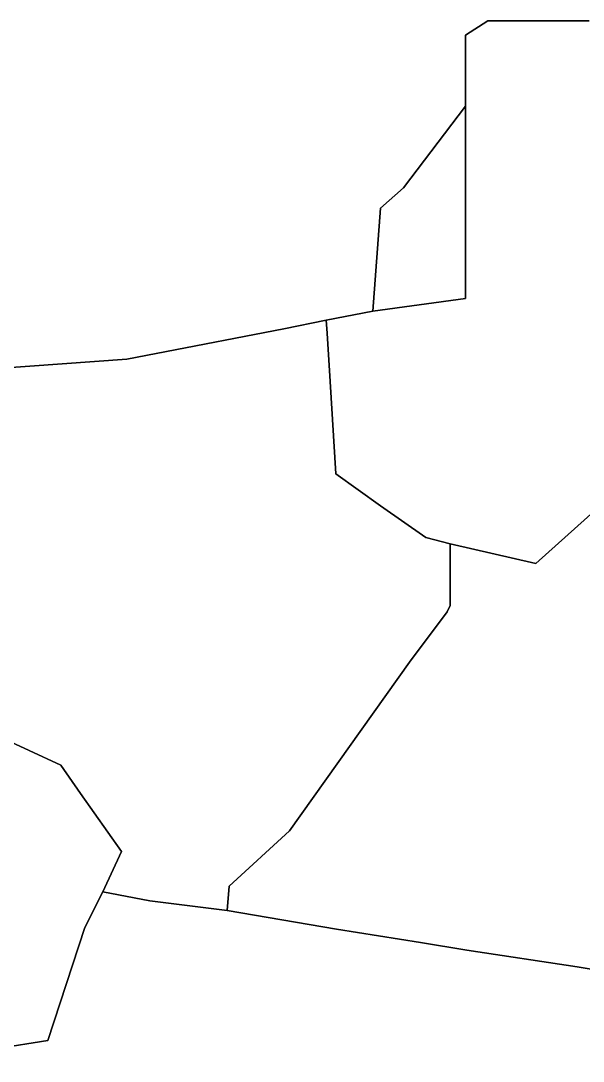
# Model space of a CAD drawing. Extents: x -85.11 to -76.23, y 42.63 to 48.9.
# Drawn here: x -80.188 to -78.369, y 45.226 to 48.589 of the extents above; entities that cross this region are included whole.
import ezdxf

# ---------------------------------------------------------------- set-up
doc = ezdxf.new("R2010")
doc.units = 0
doc.header["$MEASUREMENT"] = 0
doc.layers.add('GEO_', color=7, linetype='Continuous')

msp = doc.modelspace()

# ---------------------------------------------------------------- linework, layer by layer
at = {"layer": 'GEO_', "color": 7, "true_color": 0xffffff}
for p, q in [((-78.75, 48.5427), (-78.6778, 48.5887)), ((-78.75, 48.5427), (-78.6778, 48.5887)), ((-78.75, 48.5427), (-78.6778, 48.5887)), ((-78.6778, 48.5887), (-78.75, 48.5427)), ((-78.75, 48.5427), (-78.6778, 48.5887)), ((-78.75, 48.5427), (-78.6778, 48.5887)), ((-78.75, 48.5427), (-78.6778, 48.5887)), ((-78.6778, 48.5887), (-78.75, 48.5427)), ((-78.75, 48.5427), (-78.6778, 48.5887)), ((-78.75, 48.5427), (-78.6778, 48.5887)), ((-78.75, 48.5427), (-78.6778, 48.5887)), ((-78.6778, 48.5887), (-78.75, 48.5427)), ((-78.6778, 48.5887), (-78.35, 48.5887)), ((-78.6778, 48.5887), (-78.35, 48.5887)), ((-78.6778, 48.5887), (-78.6778, 48.5887)), ((-78.6778, 48.5887), (-78.35, 48.5887)), ((-78.35, 48.5887), (-78.6778, 48.5887)), ((-78.6778, 48.5887), (-78.35, 48.5887)), ((-78.6778, 48.5887), (-78.35, 48.5887)), ((-78.6778, 48.5887), (-78.6778, 48.5887)), ((-78.6778, 48.5887), (-78.35, 48.5887)), ((-78.35, 48.5887), (-78.6778, 48.5887)), ((-78.6778, 48.5887), (-78.35, 48.5887)), ((-78.6778, 48.5887), (-78.35, 48.5887)), ((-78.6778, 48.5887), (-78.6778, 48.5887)), ((-78.6778, 48.5887), (-78.35, 48.5887)), ((-78.35, 48.5887), (-78.6778, 48.5887)), ((-78.75, 48.3129), (-78.75, 48.5427)), ((-78.75, 48.3129), (-78.75, 48.5427)), ((-78.75, 48.3129), (-78.75, 48.5427)), ((-78.75, 48.5427), (-78.75, 48.5427)), ((-78.75, 48.5427), (-78.75, 48.3129)), ((-78.75, 48.3129), (-78.75, 48.5427)), ((-78.75, 48.3129), (-78.75, 48.5427)), ((-78.75, 48.3129), (-78.75, 48.5427)), ((-78.75, 48.5427), (-78.75, 48.5427)), ((-78.75, 48.5427), (-78.75, 48.3129)), ((-78.75, 48.3129), (-78.75, 48.5427)), ((-78.75, 48.3129), (-78.75, 48.5427)), ((-78.75, 48.3129), (-78.75, 48.5427)), ((-78.75, 48.5427), (-78.75, 48.5427)), ((-78.75, 48.5427), (-78.75, 48.3129)), ((-78.95, 48.0493), (-78.75, 48.3129)), ((-78.95, 48.0493), (-78.75, 48.3129)), ((-78.95, 48.0493), (-78.75, 48.3129)), ((-78.75, 48.3129), (-78.95, 48.0493)), ((-78.75, 47.6913), (-78.75, 48.3129)), ((-78.75, 47.6913), (-78.75, 48.3129)), ((-78.75, 47.6913), (-78.75, 48.3129)), ((-78.75, 48.3129), (-78.75, 48.3129)), ((-78.75, 48.3129), (-78.75, 47.6913)), ((-78.75, 47.6913), (-78.75, 48.3129)), ((-78.75, 47.6913), (-78.75, 48.3129)), ((-78.75, 47.6913), (-78.75, 48.3129)), ((-78.75, 48.3129), (-78.75, 48.3129)), ((-78.75, 48.3129), (-78.75, 47.6913)), ((-78.75, 48.3129), (-78.75, 48.3129)), ((-79.0244, 47.9826), (-78.95, 48.0493)), ((-79.0244, 47.9826), (-78.95, 48.0493)), ((-79.0244, 47.9826), (-78.95, 48.0493)), ((-78.95, 48.0493), (-79.0244, 47.9826)), ((-78.95, 48.0493), (-78.95, 48.0493)), ((-79.05, 47.6499), (-79.0244, 47.9826)), ((-79.05, 47.6499), (-79.0244, 47.9826)), ((-79.05, 47.6499), (-79.0244, 47.9826)), ((-79.0244, 47.9826), (-79.05, 47.6499)), ((-79.0244, 47.9826), (-79.0244, 47.9826)), ((-79.05, 47.6499), (-78.75, 47.6913)), ((-79.05, 47.6499), (-78.75, 47.6913)), ((-79.05, 47.6499), (-78.75, 47.6913)), ((-78.75, 47.6913), (-79.05, 47.6499)), ((-79.05, 47.6499), (-78.75, 47.6913)), ((-79.05, 47.6499), (-78.75, 47.6913)), ((-79.05, 47.6499), (-78.75, 47.6913)), ((-78.75, 47.6913), (-79.05, 47.6499)), ((-78.75, 47.6913), (-78.75, 47.6913)), ((-78.75, 47.6913), (-78.75, 47.6913)), ((-79.2, 47.6215), (-79.05, 47.6499)), ((-79.05, 47.6499), (-79.2, 47.6215)), ((-79.2, 47.6215), (-79.05, 47.6499)), ((-79.05, 47.6499), (-79.2, 47.6215)), ((-79.2, 47.6215), (-79.05, 47.6499)), ((-79.05, 47.6499), (-79.2, 47.6215)), ((-79.05, 47.6499), (-79.05, 47.6499)), ((-79.05, 47.6499), (-79.05, 47.6499)), ((-79.05, 47.6499), (-79.05, 47.6499)), ((-79.75, 47.5134), (-79.3375, 47.593)), ((-79.75, 47.5134), (-79.3375, 47.593)), ((-79.75, 47.5134), (-79.3375, 47.593)), ((-79.3375, 47.593), (-79.75, 47.5134)), ((-79.75, 47.5134), (-79.3375, 47.593)), ((-79.75, 47.5134), (-79.3375, 47.593)), ((-79.75, 47.5134), (-79.3375, 47.593)), ((-79.3375, 47.593), (-79.75, 47.5134)), ((-79.75, 47.5134), (-79.3375, 47.593)), ((-79.75, 47.5134), (-79.3375, 47.593)), ((-79.75, 47.5134), (-79.3375, 47.593)), ((-79.3375, 47.593), (-79.75, 47.5134)), ((-79.3375, 47.593), (-79.2, 47.6215)), ((-79.3375, 47.593), (-79.2, 47.6215)), ((-79.3375, 47.593), (-79.2, 47.6215)), ((-79.2, 47.6215), (-79.3375, 47.593)), ((-79.3375, 47.593), (-79.2, 47.6215)), ((-79.3375, 47.593), (-79.2, 47.6215)), ((-79.3375, 47.593), (-79.2, 47.6215)), ((-79.2, 47.6215), (-79.3375, 47.593)), ((-79.3375, 47.593), (-79.2, 47.6215)), ((-79.3375, 47.593), (-79.2, 47.6215)), ((-79.3375, 47.593), (-79.2, 47.6215)), ((-79.2, 47.6215), (-79.3375, 47.593)), ((-79.3375, 47.593), (-79.3375, 47.593)), ((-79.3375, 47.593), (-79.3375, 47.593)), ((-79.3375, 47.593), (-79.3375, 47.593)), ((-79.1975, 47.579), (-79.2, 47.6215)), ((-79.1975, 47.579), (-79.2, 47.6215)), ((-79.1975, 47.579), (-79.2, 47.6215)), ((-79.2, 47.6215), (-79.2, 47.6215)), ((-79.2, 47.6215), (-79.1975, 47.579)), ((-79.1975, 47.579), (-79.2, 47.6215)), ((-79.1975, 47.579), (-79.2, 47.6215)), ((-79.1975, 47.579), (-79.2, 47.6215)), ((-79.2, 47.6215), (-79.2, 47.6215)), ((-79.2, 47.6215), (-79.1975, 47.579)), ((-79.1975, 47.579), (-79.2, 47.6215)), ((-79.1975, 47.579), (-79.2, 47.6215)), ((-79.1975, 47.579), (-79.2, 47.6215)), ((-79.2, 47.6215), (-79.2, 47.6215)), ((-79.2, 47.6215), (-79.1975, 47.579)), ((-79.2, 47.6215), (-79.1975, 47.579)), ((-79.2, 47.6215), (-79.1975, 47.579)), ((-79.2, 47.6215), (-79.2, 47.6215)), ((-79.2, 47.6215), (-79.1975, 47.579)), ((-79.1975, 47.579), (-79.2, 47.6215)), ((-79.2, 47.6215), (-79.1975, 47.579)), ((-79.2, 47.6215), (-79.1975, 47.579)), ((-79.2, 47.6215), (-79.2, 47.6215)), ((-79.2, 47.6215), (-79.1975, 47.579)), ((-79.1975, 47.579), (-79.2, 47.6215)), ((-79.2, 47.6215), (-79.1975, 47.579)), ((-79.2, 47.6215), (-79.1975, 47.579)), ((-79.2, 47.6215), (-79.2, 47.6215)), ((-79.2, 47.6215), (-79.1975, 47.579)), ((-79.1975, 47.579), (-79.2, 47.6215)), ((-79.1875, 47.4225), (-79.1975, 47.579)), ((-79.1875, 47.4225), (-79.1975, 47.579)), ((-79.1875, 47.4225), (-79.1975, 47.579)), ((-79.1975, 47.579), (-79.1975, 47.579)), ((-79.1975, 47.579), (-79.1875, 47.4225)), ((-79.1875, 47.4225), (-79.1975, 47.579)), ((-79.1875, 47.4225), (-79.1975, 47.579)), ((-79.1875, 47.4225), (-79.1975, 47.579)), ((-79.1975, 47.579), (-79.1975, 47.579)), ((-79.1975, 47.579), (-79.1875, 47.4225)), ((-79.1875, 47.4225), (-79.1975, 47.579)), ((-79.1875, 47.4225), (-79.1975, 47.579)), ((-79.1875, 47.4225), (-79.1975, 47.579)), ((-79.1975, 47.579), (-79.1975, 47.579)), ((-79.1975, 47.579), (-79.1875, 47.4225)), ((-79.1975, 47.579), (-79.1875, 47.4225)), ((-79.1975, 47.579), (-79.1875, 47.4225)), ((-79.1975, 47.579), (-79.1975, 47.579)), ((-79.1975, 47.579), (-79.1875, 47.4225)), ((-79.1875, 47.4225), (-79.1975, 47.579)), ((-79.1975, 47.579), (-79.1875, 47.4225)), ((-79.1975, 47.579), (-79.1875, 47.4225)), ((-79.1975, 47.579), (-79.1975, 47.579)), ((-79.1975, 47.579), (-79.1875, 47.4225)), ((-79.1875, 47.4225), (-79.1975, 47.579)), ((-79.1975, 47.579), (-79.1875, 47.4225)), ((-79.1975, 47.579), (-79.1875, 47.4225)), ((-79.1975, 47.579), (-79.1975, 47.579)), ((-79.1975, 47.579), (-79.1875, 47.4225)), ((-79.1875, 47.4225), (-79.1975, 47.579)), ((-80.2667, 47.4642), (-79.8444, 47.4945)), ((-80.2667, 47.4642), (-79.8444, 47.4945)), ((-80.2667, 47.4642), (-79.8444, 47.4945)), ((-79.8444, 47.4945), (-80.2667, 47.4642)), ((-80.2667, 47.4642), (-79.8444, 47.4945)), ((-80.2667, 47.4642), (-79.8444, 47.4945)), ((-80.2667, 47.4642), (-79.8444, 47.4945)), ((-79.8444, 47.4945), (-80.2667, 47.4642)), ((-80.2667, 47.4642), (-79.8444, 47.4945)), ((-80.2667, 47.4642), (-79.8444, 47.4945)), ((-80.2667, 47.4642), (-79.8444, 47.4945)), ((-79.8444, 47.4945), (-80.2667, 47.4642)), ((-79.8444, 47.4945), (-79.75, 47.5134)), ((-79.8444, 47.4945), (-79.75, 47.5134)), ((-79.8444, 47.4945), (-79.75, 47.5134)), ((-79.75, 47.5134), (-79.8444, 47.4945)), ((-79.8444, 47.4945), (-79.75, 47.5134)), ((-79.8444, 47.4945), (-79.75, 47.5134)), ((-79.8444, 47.4945), (-79.75, 47.5134)), ((-79.75, 47.5134), (-79.8444, 47.4945)), ((-79.8444, 47.4945), (-79.75, 47.5134)), ((-79.8444, 47.4945), (-79.75, 47.5134)), ((-79.8444, 47.4945), (-79.75, 47.5134)), ((-79.75, 47.5134), (-79.8444, 47.4945)), ((-79.8444, 47.4945), (-79.8444, 47.4945)), ((-79.8444, 47.4945), (-79.8444, 47.4945)), ((-79.8444, 47.4945), (-79.8444, 47.4945)), ((-79.75, 47.5134), (-79.75, 47.5134)), ((-79.75, 47.5134), (-79.75, 47.5134)), ((-79.75, 47.5134), (-79.75, 47.5134)), ((-79.1875, 47.4225), (-79.1875, 47.4225)), ((-79.1694, 47.124), (-79.1875, 47.4225)), ((-79.1694, 47.124), (-79.1875, 47.4225)), ((-79.1694, 47.124), (-79.1875, 47.4225)), ((-79.1875, 47.4225), (-79.1875, 47.4225)), ((-79.1875, 47.4225), (-79.1694, 47.124)), ((-79.1694, 47.124), (-79.1875, 47.4225)), ((-79.1694, 47.124), (-79.1875, 47.4225)), ((-79.1694, 47.124), (-79.1875, 47.4225)), ((-79.1875, 47.4225), (-79.1875, 47.4225)), ((-79.1875, 47.4225), (-79.1694, 47.124)), ((-79.1875, 47.4225), (-79.1875, 47.4225)), ((-79.1875, 47.4225), (-79.1694, 47.124)), ((-79.1875, 47.4225), (-79.1694, 47.124)), ((-79.1875, 47.4225), (-79.1875, 47.4225)), ((-79.1875, 47.4225), (-79.1694, 47.124)), ((-79.1694, 47.124), (-79.1875, 47.4225)), ((-79.1875, 47.4225), (-79.1694, 47.124)), ((-79.1875, 47.4225), (-79.1694, 47.124)), ((-79.1875, 47.4225), (-79.1875, 47.4225)), ((-79.1875, 47.4225), (-79.1694, 47.124)), ((-79.1694, 47.124), (-79.1875, 47.4225)), ((-78.5222, 46.8341), (-78.1583, 47.1618)), ((-78.1583, 47.1618), (-78.5222, 46.8341)), ((-78.5222, 46.8341), (-78.1583, 47.1618)), ((-78.1583, 47.1618), (-78.5222, 46.8341)), ((-78.5222, 46.8341), (-78.1583, 47.1618)), ((-78.1583, 47.1618), (-78.5222, 46.8341)), ((-79.025, 47.0204), (-79.1694, 47.124)), ((-79.025, 47.0204), (-79.1694, 47.124)), ((-79.025, 47.0204), (-79.1694, 47.124)), ((-79.1694, 47.124), (-79.1694, 47.124)), ((-79.1694, 47.124), (-79.025, 47.0204)), ((-79.025, 47.0204), (-79.1694, 47.124)), ((-79.025, 47.0204), (-79.1694, 47.124)), ((-79.025, 47.0204), (-79.1694, 47.124)), ((-79.1694, 47.124), (-79.1694, 47.124)), ((-79.1694, 47.124), (-79.025, 47.0204)), ((-79.1694, 47.124), (-79.025, 47.0204)), ((-79.1694, 47.124), (-79.025, 47.0204)), ((-79.1694, 47.124), (-79.1694, 47.124)), ((-79.1694, 47.124), (-79.025, 47.0204)), ((-79.025, 47.0204), (-79.1694, 47.124)), ((-79.1694, 47.124), (-79.025, 47.0204)), ((-79.1694, 47.124), (-79.025, 47.0204)), ((-79.1694, 47.124), (-79.1694, 47.124)), ((-79.1694, 47.124), (-79.025, 47.0204)), ((-79.025, 47.0204), (-79.1694, 47.124)), ((-78.8778, 46.9188), (-79.025, 47.0204)), ((-78.8778, 46.9188), (-79.025, 47.0204)), ((-78.8778, 46.9188), (-79.025, 47.0204)), ((-79.025, 47.0204), (-79.025, 47.0204)), ((-79.025, 47.0204), (-78.8778, 46.9188)), ((-78.8778, 46.9188), (-79.025, 47.0204)), ((-78.8778, 46.9188), (-79.025, 47.0204)), ((-78.8778, 46.9188), (-79.025, 47.0204)), ((-79.025, 47.0204), (-79.025, 47.0204)), ((-79.025, 47.0204), (-78.8778, 46.9188)), ((-78.8778, 46.9188), (-79.025, 47.0204)), ((-78.8778, 46.9188), (-79.025, 47.0204)), ((-78.8778, 46.9188), (-79.025, 47.0204)), ((-79.025, 47.0204), (-79.025, 47.0204)), ((-79.025, 47.0204), (-78.8778, 46.9188)), ((-79.025, 47.0204), (-78.8778, 46.9188)), ((-79.025, 47.0204), (-78.8778, 46.9188)), ((-79.025, 47.0204), (-79.025, 47.0204)), ((-79.025, 47.0204), (-78.8778, 46.9188)), ((-78.8778, 46.9188), (-79.025, 47.0204)), ((-79.025, 47.0204), (-78.8778, 46.9188)), ((-79.025, 47.0204), (-78.8778, 46.9188)), ((-79.025, 47.0204), (-79.025, 47.0204)), ((-79.025, 47.0204), (-78.8778, 46.9188)), ((-78.8778, 46.9188), (-79.025, 47.0204)), ((-79.025, 47.0204), (-78.8778, 46.9188)), ((-79.025, 47.0204), (-78.8778, 46.9188)), ((-79.025, 47.0204), (-79.025, 47.0204)), ((-79.025, 47.0204), (-78.8778, 46.9188)), ((-78.8778, 46.9188), (-79.025, 47.0204)), ((-78.8, 46.8981), (-78.8778, 46.9188)), ((-78.8, 46.8981), (-78.8778, 46.9188)), ((-78.8, 46.8981), (-78.8778, 46.9188)), ((-78.8778, 46.9188), (-78.8778, 46.9188)), ((-78.8778, 46.9188), (-78.8, 46.8981)), ((-78.8, 46.8981), (-78.8778, 46.9188)), ((-78.8, 46.8981), (-78.8778, 46.9188)), ((-78.8, 46.8981), (-78.8778, 46.9188)), ((-78.8778, 46.9188), (-78.8778, 46.9188)), ((-78.8778, 46.9188), (-78.8, 46.8981)), ((-78.8, 46.8981), (-78.8778, 46.9188)), ((-78.8, 46.8981), (-78.8778, 46.9188)), ((-78.8, 46.8981), (-78.8778, 46.9188)), ((-78.8778, 46.9188), (-78.8778, 46.9188)), ((-78.8778, 46.9188), (-78.8, 46.8981)), ((-78.8778, 46.9188), (-78.8, 46.8981)), ((-78.8778, 46.9188), (-78.8, 46.8981)), ((-78.8778, 46.9188), (-78.8778, 46.9188)), ((-78.8778, 46.9188), (-78.8, 46.8981)), ((-78.8, 46.8981), (-78.8778, 46.9188)), ((-78.8778, 46.9188), (-78.8, 46.8981)), ((-78.8778, 46.9188), (-78.8, 46.8981)), ((-78.8778, 46.9188), (-78.8778, 46.9188)), ((-78.8778, 46.9188), (-78.8, 46.8981)), ((-78.8, 46.8981), (-78.8778, 46.9188)), ((-78.8778, 46.9188), (-78.8, 46.8981)), ((-78.8778, 46.9188), (-78.8, 46.8981)), ((-78.8778, 46.9188), (-78.8778, 46.9188)), ((-78.8778, 46.9188), (-78.8, 46.8981)), ((-78.8, 46.8981), (-78.8778, 46.9188)), ((-78.8, 46.6989), (-78.8, 46.8981)), ((-78.8, 46.8981), (-78.5222, 46.8341)), ((-78.8, 46.6989), (-78.8, 46.8981)), ((-78.8, 46.8981), (-78.5222, 46.8341)), ((-78.8, 46.6989), (-78.8, 46.8981)), ((-78.8, 46.8981), (-78.8, 46.8981)), ((-78.8, 46.8981), (-78.8, 46.6989)), ((-78.8, 46.8981), (-78.5222, 46.8341)), ((-78.5222, 46.8341), (-78.8, 46.8981)), ((-78.8, 46.6989), (-78.8, 46.8981)), ((-78.8, 46.8981), (-78.5222, 46.8341)), ((-78.8, 46.6989), (-78.8, 46.8981)), ((-78.8, 46.8981), (-78.5222, 46.8341)), ((-78.8, 46.6989), (-78.8, 46.8981)), ((-78.8, 46.8981), (-78.8, 46.8981)), ((-78.8, 46.8981), (-78.8, 46.6989)), ((-78.8, 46.8981), (-78.5222, 46.8341)), ((-78.5222, 46.8341), (-78.8, 46.8981)), ((-78.8, 46.6989), (-78.8, 46.8981)), ((-78.8, 46.8981), (-78.5222, 46.8341)), ((-78.8, 46.6989), (-78.8, 46.8981)), ((-78.8, 46.8981), (-78.5222, 46.8341)), ((-78.8, 46.6989), (-78.8, 46.8981)), ((-78.8, 46.8981), (-78.8, 46.8981)), ((-78.8, 46.8981), (-78.8, 46.6989)), ((-78.8, 46.8981), (-78.5222, 46.8341)), ((-78.5222, 46.8341), (-78.8, 46.8981)), ((-78.8, 46.6989), (-78.8, 46.8981)), ((-78.8, 46.6989), (-78.8, 46.8981)), ((-78.8, 46.6989), (-78.8, 46.8981)), ((-78.8, 46.8981), (-78.8, 46.8981)), ((-78.8, 46.8981), (-78.8, 46.6989)), ((-78.8, 46.6989), (-78.8, 46.8981)), ((-78.8, 46.6989), (-78.8, 46.8981)), ((-78.8, 46.6989), (-78.8, 46.8981)), ((-78.8, 46.8981), (-78.8, 46.8981)), ((-78.8, 46.8981), (-78.8, 46.6989)), ((-78.8, 46.6989), (-78.8, 46.8981)), ((-78.8, 46.6989), (-78.8, 46.8981)), ((-78.8, 46.6989), (-78.8, 46.8981)), ((-78.8, 46.8981), (-78.8, 46.8981)), ((-78.8, 46.8981), (-78.8, 46.6989)), ((-78.8, 46.8981), (-78.8, 46.8981)), ((-78.8, 46.8981), (-78.8, 46.8981)), ((-78.8, 46.8981), (-78.8, 46.8981)), ((-78.8, 46.8981), (-78.8, 46.6989)), ((-78.8, 46.8981), (-78.8, 46.6989)), ((-78.8, 46.8981), (-78.8, 46.8981)), ((-78.8, 46.8981), (-78.8, 46.6989)), ((-78.8, 46.6989), (-78.8, 46.8981)), ((-78.8, 46.8981), (-78.8, 46.6989)), ((-78.8, 46.8981), (-78.8, 46.6989)), ((-78.8, 46.8981), (-78.8, 46.8981)), ((-78.8, 46.8981), (-78.8, 46.6989)), ((-78.8, 46.6989), (-78.8, 46.8981)), ((-78.8, 46.8981), (-78.8, 46.6989)), ((-78.8, 46.8981), (-78.8, 46.6989)), ((-78.8, 46.8981), (-78.8, 46.8981)), ((-78.8, 46.8981), (-78.8, 46.6989)), ((-78.8, 46.6989), (-78.8, 46.8981)), ((-78.5222, 46.8341), (-78.5222, 46.8341)), ((-78.5222, 46.8341), (-78.5222, 46.8341)), ((-78.5222, 46.8341), (-78.5222, 46.8341)), ((-78.8094, 46.6779), (-78.8, 46.6989)), ((-78.8094, 46.6779), (-78.8, 46.6989)), ((-78.8094, 46.6779), (-78.8, 46.6989)), ((-78.8, 46.6989), (-78.8094, 46.6779)), ((-78.8094, 46.6779), (-78.8, 46.6989)), ((-78.8094, 46.6779), (-78.8, 46.6989)), ((-78.8094, 46.6779), (-78.8, 46.6989)), ((-78.8, 46.6989), (-78.8094, 46.6779)), ((-78.8094, 46.6779), (-78.8, 46.6989)), ((-78.8094, 46.6779), (-78.8, 46.6989)), ((-78.8094, 46.6779), (-78.8, 46.6989)), ((-78.8, 46.6989), (-78.8094, 46.6779)), ((-78.8094, 46.6779), (-78.8, 46.6989)), ((-78.8094, 46.6779), (-78.8, 46.6989)), ((-78.8094, 46.6779), (-78.8, 46.6989)), ((-78.8, 46.6989), (-78.8094, 46.6779)), ((-78.8094, 46.6779), (-78.8, 46.6989)), ((-78.8094, 46.6779), (-78.8, 46.6989)), ((-78.8094, 46.6779), (-78.8, 46.6989)), ((-78.8, 46.6989), (-78.8094, 46.6779)), ((-78.8094, 46.6779), (-78.8, 46.6989)), ((-78.8, 46.6989), (-78.8094, 46.6779)), ((-78.8, 46.6989), (-78.8094, 46.6779)), ((-78.8, 46.6989), (-78.8094, 46.6779)), ((-78.8, 46.6989), (-78.8094, 46.6779)), ((-78.8094, 46.6779), (-78.8, 46.6989)), ((-78.8, 46.6989), (-78.8094, 46.6779)), ((-78.8, 46.6989), (-78.8094, 46.6779)), ((-78.8, 46.6989), (-78.8094, 46.6779)), ((-78.8094, 46.6779), (-78.8, 46.6989)), ((-78.8, 46.6989), (-78.8094, 46.6779)), ((-78.8, 46.6989), (-78.8094, 46.6779)), ((-78.8, 46.6989), (-78.8094, 46.6779)), ((-78.8094, 46.6779), (-78.8, 46.6989)), ((-78.8, 46.6989), (-78.8, 46.6989)), ((-78.8, 46.6989), (-78.8, 46.6989)), ((-78.8, 46.6989), (-78.8, 46.6989)), ((-78.8, 46.6989), (-78.8, 46.6989)), ((-78.8, 46.6989), (-78.8, 46.6989)), ((-78.8, 46.6989), (-78.8, 46.6989)), ((-78.8, 46.6989), (-78.8, 46.6989)), ((-78.8, 46.6989), (-78.8, 46.6989)), ((-78.8, 46.6989), (-78.8, 46.6989)), ((-78.9306, 46.5153), (-78.8094, 46.6779)), ((-78.9306, 46.5153), (-78.8094, 46.6779)), ((-78.9306, 46.5153), (-78.8094, 46.6779)), ((-78.8094, 46.6779), (-78.9306, 46.5153)), ((-78.9306, 46.5153), (-78.8094, 46.6779)), ((-78.9306, 46.5153), (-78.8094, 46.6779)), ((-78.9306, 46.5153), (-78.8094, 46.6779)), ((-78.8094, 46.6779), (-78.9306, 46.5153)), ((-78.9306, 46.5153), (-78.8094, 46.6779)), ((-78.9306, 46.5153), (-78.8094, 46.6779)), ((-78.9306, 46.5153), (-78.8094, 46.6779)), ((-78.8094, 46.6779), (-78.9306, 46.5153)), ((-78.9306, 46.5153), (-78.8094, 46.6779)), ((-78.9306, 46.5153), (-78.8094, 46.6779)), ((-78.9306, 46.5153), (-78.8094, 46.6779)), ((-78.9306, 46.5153), (-78.8094, 46.6779)), ((-78.9306, 46.5153), (-78.8094, 46.6779)), ((-78.8094, 46.6779), (-78.9306, 46.5153)), ((-78.9306, 46.5153), (-78.8094, 46.6779)), ((-78.9306, 46.5153), (-78.8094, 46.6779)), ((-78.9306, 46.5153), (-78.8094, 46.6779)), ((-78.8094, 46.6779), (-78.9306, 46.5153)), ((-78.8094, 46.6779), (-78.9306, 46.5153)), ((-78.8094, 46.6779), (-78.9306, 46.5153)), ((-78.8094, 46.6779), (-78.9306, 46.5153)), ((-78.9306, 46.5153), (-78.8094, 46.6779)), ((-78.8094, 46.6779), (-78.9306, 46.5153)), ((-78.8094, 46.6779), (-78.9306, 46.5153)), ((-78.8094, 46.6779), (-78.9306, 46.5153)), ((-78.9306, 46.5153), (-78.8094, 46.6779)), ((-78.8094, 46.6779), (-78.9306, 46.5153)), ((-78.8094, 46.6779), (-78.9306, 46.5153)), ((-78.8094, 46.6779), (-78.9306, 46.5153)), ((-78.9306, 46.5153), (-78.8094, 46.6779)), ((-78.8094, 46.6779), (-78.8094, 46.6779)), ((-78.8094, 46.6779), (-78.8094, 46.6779)), ((-78.8094, 46.6779), (-78.8094, 46.6779)), ((-78.8094, 46.6779), (-78.8094, 46.6779)), ((-78.8094, 46.6779), (-78.8094, 46.6779)), ((-78.8094, 46.6779), (-78.8094, 46.6779)), ((-78.8094, 46.6779), (-78.8094, 46.6779)), ((-78.8094, 46.6779), (-78.8094, 46.6779)), ((-78.8094, 46.6779), (-78.8094, 46.6779)), ((-78.8094, 46.6779), (-78.8094, 46.6779)), ((-79.3194, 45.9703), (-78.9306, 46.5153)), ((-79.3194, 45.9703), (-78.9306, 46.5153)), ((-79.3194, 45.9703), (-78.9306, 46.5153)), ((-78.9306, 46.5153), (-79.3194, 45.9703)), ((-79.3194, 45.9703), (-78.9306, 46.5153)), ((-79.3194, 45.9703), (-78.9306, 46.5153)), ((-79.3194, 45.9703), (-78.9306, 46.5153)), ((-78.9306, 46.5153), (-79.3194, 45.9703)), ((-79.3194, 45.9703), (-78.9306, 46.5153)), ((-79.3194, 45.9703), (-78.9306, 46.5153)), ((-79.3194, 45.9703), (-78.9306, 46.5153)), ((-78.9306, 46.5153), (-79.3194, 45.9703)), ((-79.3194, 45.9703), (-78.9306, 46.5153)), ((-79.3194, 45.9703), (-78.9306, 46.5153)), ((-79.3194, 45.9703), (-78.9306, 46.5153)), ((-78.9306, 46.5153), (-79.3194, 45.9703)), ((-79.3194, 45.9703), (-78.9306, 46.5153)), ((-79.3194, 45.9703), (-78.9306, 46.5153)), ((-79.3194, 45.9703), (-78.9306, 46.5153)), ((-78.9306, 46.5153), (-79.3194, 45.9703)), ((-79.3194, 45.9703), (-78.9306, 46.5153)), ((-79.3194, 45.9703), (-78.9306, 46.5153)), ((-79.3194, 45.9703), (-78.9306, 46.5153)), ((-78.9306, 46.5153), (-79.3194, 45.9703)), ((-78.9306, 46.5153), (-79.3194, 45.9703)), ((-78.9306, 46.5153), (-79.3194, 45.9703)), ((-78.9306, 46.5153), (-79.3194, 45.9703)), ((-79.3194, 45.9703), (-78.9306, 46.5153)), ((-78.9306, 46.5153), (-79.3194, 45.9703)), ((-78.9306, 46.5153), (-79.3194, 45.9703)), ((-78.9306, 46.5153), (-79.3194, 45.9703)), ((-79.3194, 45.9703), (-78.9306, 46.5153)), ((-78.9306, 46.5153), (-79.3194, 45.9703)), ((-78.9306, 46.5153), (-79.3194, 45.9703)), ((-78.9306, 46.5153), (-79.3194, 45.9703)), ((-79.3194, 45.9703), (-78.9306, 46.5153)), ((-78.9306, 46.5153), (-78.9306, 46.5153)), ((-78.9306, 46.5153), (-78.9306, 46.5153)), ((-78.9306, 46.5153), (-78.9306, 46.5153)), ((-78.9306, 46.5153), (-78.9306, 46.5153)), ((-78.9306, 46.5153), (-78.9306, 46.5153)), ((-78.9306, 46.5153), (-78.9306, 46.5153)), ((-78.9306, 46.5153), (-78.9306, 46.5153)), ((-78.9306, 46.5153), (-78.9306, 46.5153)), ((-78.9306, 46.5153), (-78.9306, 46.5153)), ((-78.9306, 46.5153), (-78.9306, 46.5153)), ((-80.3, 46.2946), (-80.0583, 46.1826)), ((-80.3, 46.2946), (-80.0583, 46.1826)), ((-80.3, 46.2946), (-80.0583, 46.1826)), ((-80.0583, 46.1826), (-80.3, 46.2946)), ((-80.3, 46.2946), (-80.0583, 46.1826)), ((-80.3, 46.2946), (-80.0583, 46.1826)), ((-80.3, 46.2946), (-80.0583, 46.1826)), ((-80.0583, 46.1826), (-80.3, 46.2946)), ((-80.0583, 46.1826), (-80.3, 46.2946)), ((-80.0583, 46.1826), (-80.3, 46.2946)), ((-80.0583, 46.1826), (-80.3, 46.2946)), ((-80.3, 46.2946), (-80.0583, 46.1826)), ((-80.0583, 46.1826), (-80.3, 46.2946)), ((-80.0583, 46.1826), (-80.3, 46.2946)), ((-80.0583, 46.1826), (-80.3, 46.2946)), ((-80.3, 46.2946), (-80.0583, 46.1826)), ((-80.0583, 46.1826), (-79.9944, 46.0913)), ((-80.0583, 46.1826), (-79.9944, 46.0913)), ((-80.0583, 46.1826), (-80.0583, 46.1826)), ((-80.0583, 46.1826), (-79.9944, 46.0913)), ((-79.9944, 46.0913), (-80.0583, 46.1826)), ((-80.0583, 46.1826), (-79.9944, 46.0913)), ((-80.0583, 46.1826), (-79.9944, 46.0913)), ((-80.0583, 46.1826), (-80.0583, 46.1826)), ((-80.0583, 46.1826), (-79.9944, 46.0913)), ((-79.9944, 46.0913), (-80.0583, 46.1826)), ((-79.9944, 46.0913), (-80.0583, 46.1826)), ((-79.9944, 46.0913), (-80.0583, 46.1826)), ((-79.9944, 46.0913), (-80.0583, 46.1826)), ((-80.0583, 46.1826), (-80.0583, 46.1826)), ((-80.0583, 46.1826), (-79.9944, 46.0913)), ((-79.9944, 46.0913), (-80.0583, 46.1826)), ((-79.9944, 46.0913), (-80.0583, 46.1826)), ((-79.9944, 46.0913), (-80.0583, 46.1826)), ((-80.0583, 46.1826), (-80.0583, 46.1826)), ((-80.0583, 46.1826), (-79.9944, 46.0913)), ((-79.9944, 46.0913), (-79.8625, 45.9033)), ((-79.9944, 46.0913), (-79.8625, 45.9033)), ((-79.9944, 46.0913), (-79.9944, 46.0913)), ((-79.9944, 46.0913), (-79.8625, 45.9033)), ((-79.8625, 45.9033), (-79.9944, 46.0913)), ((-79.9944, 46.0913), (-79.8625, 45.9033)), ((-79.9944, 46.0913), (-79.8625, 45.9033)), ((-79.9944, 46.0913), (-79.9944, 46.0913)), ((-79.9944, 46.0913), (-79.8625, 45.9033)), ((-79.8625, 45.9033), (-79.9944, 46.0913)), ((-79.8625, 45.9033), (-79.9944, 46.0913)), ((-79.8625, 45.9033), (-79.9944, 46.0913)), ((-79.8625, 45.9033), (-79.9944, 46.0913)), ((-79.9944, 46.0913), (-79.9944, 46.0913)), ((-79.9944, 46.0913), (-79.8625, 45.9033)), ((-79.8625, 45.9033), (-79.9944, 46.0913)), ((-79.8625, 45.9033), (-79.9944, 46.0913)), ((-79.8625, 45.9033), (-79.9944, 46.0913)), ((-79.9944, 46.0913), (-79.9944, 46.0913)), ((-79.9944, 46.0913), (-79.8625, 45.9033)), ((-79.5139, 45.7919), (-79.3194, 45.9703)), ((-79.5139, 45.7919), (-79.3194, 45.9703)), ((-79.5139, 45.7919), (-79.3194, 45.9703)), ((-79.3194, 45.9703), (-79.5139, 45.7919)), ((-79.5139, 45.7919), (-79.3194, 45.9703)), ((-79.5139, 45.7919), (-79.3194, 45.9703)), ((-79.5139, 45.7919), (-79.3194, 45.9703)), ((-79.3194, 45.9703), (-79.5139, 45.7919)), ((-79.5139, 45.7919), (-79.3194, 45.9703)), ((-79.5139, 45.7919), (-79.3194, 45.9703)), ((-79.5139, 45.7919), (-79.3194, 45.9703)), ((-79.3194, 45.9703), (-79.5139, 45.7919)), ((-79.5139, 45.7919), (-79.3194, 45.9703)), ((-79.5139, 45.7919), (-79.3194, 45.9703)), ((-79.5139, 45.7919), (-79.3194, 45.9703)), ((-79.3194, 45.9703), (-79.5139, 45.7919)), ((-79.5139, 45.7919), (-79.3194, 45.9703)), ((-79.5139, 45.7919), (-79.3194, 45.9703)), ((-79.5139, 45.7919), (-79.3194, 45.9703)), ((-79.3194, 45.9703), (-79.5139, 45.7919)), ((-79.5139, 45.7919), (-79.3194, 45.9703)), ((-79.5139, 45.7919), (-79.3194, 45.9703)), ((-79.5139, 45.7919), (-79.3194, 45.9703)), ((-79.3194, 45.9703), (-79.5139, 45.7919)), ((-79.3194, 45.9703), (-79.5139, 45.7919)), ((-79.3194, 45.9703), (-79.5139, 45.7919)), ((-79.3194, 45.9703), (-79.5139, 45.7919)), ((-79.5139, 45.7919), (-79.3194, 45.9703)), ((-79.3194, 45.9703), (-79.5139, 45.7919)), ((-79.3194, 45.9703), (-79.5139, 45.7919)), ((-79.3194, 45.9703), (-79.5139, 45.7919)), ((-79.5139, 45.7919), (-79.3194, 45.9703)), ((-79.3194, 45.9703), (-79.5139, 45.7919)), ((-79.3194, 45.9703), (-79.5139, 45.7919)), ((-79.3194, 45.9703), (-79.5139, 45.7919)), ((-79.5139, 45.7919), (-79.3194, 45.9703)), ((-79.3194, 45.9703), (-79.3194, 45.9703)), ((-79.3194, 45.9703), (-79.3194, 45.9703)), ((-79.3194, 45.9703), (-79.3194, 45.9703)), ((-79.3194, 45.9703), (-79.3194, 45.9703)), ((-79.3194, 45.9703), (-79.3194, 45.9703)), ((-79.3194, 45.9703), (-79.3194, 45.9703)), ((-79.3194, 45.9703), (-79.3194, 45.9703)), ((-79.3194, 45.9703), (-79.3194, 45.9703)), ((-79.3194, 45.9703), (-79.3194, 45.9703)), ((-79.8625, 45.9033), (-79.9222, 45.7733)), ((-79.8625, 45.9033), (-79.9222, 45.7733)), ((-79.8625, 45.9033), (-79.9222, 45.7733)), ((-79.9222, 45.7733), (-79.8625, 45.9033)), ((-79.8625, 45.9033), (-79.9222, 45.7733)), ((-79.8625, 45.9033), (-79.9222, 45.7733)), ((-79.8625, 45.9033), (-79.9222, 45.7733)), ((-79.9222, 45.7733), (-79.8625, 45.9033)), ((-79.9222, 45.7733), (-79.8625, 45.9033)), ((-79.9222, 45.7733), (-79.8625, 45.9033)), ((-79.9222, 45.7733), (-79.8625, 45.9033)), ((-79.8625, 45.9033), (-79.9222, 45.7733)), ((-79.9222, 45.7733), (-79.8625, 45.9033)), ((-79.9222, 45.7733), (-79.8625, 45.9033)), ((-79.9222, 45.7733), (-79.8625, 45.9033)), ((-79.8625, 45.9033), (-79.9222, 45.7733)), ((-79.8625, 45.9033), (-79.8625, 45.9033)), ((-79.8625, 45.9033), (-79.8625, 45.9033)), ((-79.8625, 45.9033), (-79.8625, 45.9033)), ((-79.8625, 45.9033), (-79.8625, 45.9033)), ((-79.98, 45.6583), (-79.9222, 45.7733)), ((-79.98, 45.6583), (-79.9222, 45.7733)), ((-79.98, 45.6583), (-79.9222, 45.7733)), ((-79.9222, 45.7733), (-79.98, 45.6583)), ((-79.98, 45.6583), (-79.9222, 45.7733)), ((-79.98, 45.6583), (-79.9222, 45.7733)), ((-79.98, 45.6583), (-79.9222, 45.7733)), ((-79.9222, 45.7733), (-79.98, 45.6583)), ((-79.9222, 45.7733), (-79.98, 45.6583)), ((-79.9222, 45.7733), (-79.98, 45.6583)), ((-79.9222, 45.7733), (-79.98, 45.6583)), ((-79.98, 45.6583), (-79.9222, 45.7733)), ((-79.9222, 45.7733), (-79.98, 45.6583)), ((-79.9222, 45.7733), (-79.98, 45.6583)), ((-79.9222, 45.7733), (-79.98, 45.6583)), ((-79.98, 45.6583), (-79.9222, 45.7733)), ((-79.9222, 45.7733), (-79.7708, 45.7436)), ((-79.9222, 45.7733), (-79.7708, 45.7436)), ((-79.9222, 45.7733), (-79.9222, 45.7733)), ((-79.9222, 45.7733), (-79.7708, 45.7436)), ((-79.7708, 45.7436), (-79.9222, 45.7733)), ((-79.9222, 45.7733), (-79.7708, 45.7436)), ((-79.9222, 45.7733), (-79.7708, 45.7436)), ((-79.9222, 45.7733), (-79.9222, 45.7733)), ((-79.9222, 45.7733), (-79.7708, 45.7436)), ((-79.7708, 45.7436), (-79.9222, 45.7733)), ((-79.9222, 45.7733), (-79.9222, 45.7733)), ((-79.9222, 45.7733), (-79.9222, 45.7733)), ((-79.7708, 45.7436), (-79.9222, 45.7733)), ((-79.7708, 45.7436), (-79.9222, 45.7733)), ((-79.7708, 45.7436), (-79.9222, 45.7733)), ((-79.9222, 45.7733), (-79.9222, 45.7733)), ((-79.9222, 45.7733), (-79.7708, 45.7436)), ((-79.7708, 45.7436), (-79.9222, 45.7733)), ((-79.7708, 45.7436), (-79.9222, 45.7733)), ((-79.7708, 45.7436), (-79.9222, 45.7733)), ((-79.9222, 45.7733), (-79.9222, 45.7733)), ((-79.9222, 45.7733), (-79.7708, 45.7436)), ((-79.7708, 45.7436), (-79.9222, 45.7733)), ((-79.7708, 45.7436), (-79.9222, 45.7733)), ((-79.7708, 45.7436), (-79.9222, 45.7733)), ((-79.9222, 45.7733), (-79.9222, 45.7733)), ((-79.9222, 45.7733), (-79.7708, 45.7436)), ((-79.5203, 45.7128), (-79.5139, 45.7919)), ((-79.5203, 45.7128), (-79.5139, 45.7919)), ((-79.5203, 45.7128), (-79.5139, 45.7919)), ((-79.5139, 45.7919), (-79.5203, 45.7128)), ((-79.5203, 45.7128), (-79.5139, 45.7919)), ((-79.5203, 45.7128), (-79.5139, 45.7919)), ((-79.5203, 45.7128), (-79.5139, 45.7919)), ((-79.5139, 45.7919), (-79.5203, 45.7128)), ((-79.5203, 45.7128), (-79.5139, 45.7919)), ((-79.5203, 45.7128), (-79.5139, 45.7919)), ((-79.5203, 45.7128), (-79.5139, 45.7919)), ((-79.5139, 45.7919), (-79.5203, 45.7128)), ((-79.5203, 45.7128), (-79.5139, 45.7919)), ((-79.5203, 45.7128), (-79.5139, 45.7919)), ((-79.5203, 45.7128), (-79.5139, 45.7919)), ((-79.5139, 45.7919), (-79.5203, 45.7128)), ((-79.5203, 45.7128), (-79.5139, 45.7919)), ((-79.5203, 45.7128), (-79.5139, 45.7919)), ((-79.5203, 45.7128), (-79.5139, 45.7919)), ((-79.5139, 45.7919), (-79.5203, 45.7128)), ((-79.5203, 45.7128), (-79.5139, 45.7919)), ((-79.5203, 45.7128), (-79.5139, 45.7919)), ((-79.5203, 45.7128), (-79.5139, 45.7919)), ((-79.5139, 45.7919), (-79.5203, 45.7128)), ((-79.5139, 45.7919), (-79.5203, 45.7128)), ((-79.5139, 45.7919), (-79.5203, 45.7128)), ((-79.5139, 45.7919), (-79.5203, 45.7128)), ((-79.5203, 45.7128), (-79.5139, 45.7919)), ((-79.5139, 45.7919), (-79.5203, 45.7128)), ((-79.5139, 45.7919), (-79.5203, 45.7128)), ((-79.5139, 45.7919), (-79.5203, 45.7128)), ((-79.5203, 45.7128), (-79.5139, 45.7919)), ((-79.5139, 45.7919), (-79.5203, 45.7128)), ((-79.5139, 45.7919), (-79.5203, 45.7128)), ((-79.5139, 45.7919), (-79.5203, 45.7128)), ((-79.5203, 45.7128), (-79.5139, 45.7919)), ((-79.5139, 45.7919), (-79.5139, 45.7919)), ((-79.5139, 45.7919), (-79.5139, 45.7919)), ((-79.5139, 45.7919), (-79.5139, 45.7919)), ((-79.5139, 45.7919), (-79.5139, 45.7919)), ((-79.5139, 45.7919), (-79.5139, 45.7919)), ((-79.5139, 45.7919), (-79.5139, 45.7919)), ((-79.5139, 45.7919), (-79.5139, 45.7919)), ((-79.5139, 45.7919), (-79.5139, 45.7919)), ((-79.5139, 45.7919), (-79.5139, 45.7919)), ((-79.7708, 45.7436), (-79.5203, 45.7128)), ((-79.7708, 45.7436), (-79.5203, 45.7128)), ((-79.7708, 45.7436), (-79.7708, 45.7436)), ((-79.7708, 45.7436), (-79.5203, 45.7128)), ((-79.5203, 45.7128), (-79.7708, 45.7436)), ((-79.7708, 45.7436), (-79.5203, 45.7128)), ((-79.7708, 45.7436), (-79.5203, 45.7128)), ((-79.7708, 45.7436), (-79.7708, 45.7436)), ((-79.7708, 45.7436), (-79.5203, 45.7128)), ((-79.5203, 45.7128), (-79.7708, 45.7436)), ((-79.5203, 45.7128), (-79.7708, 45.7436)), ((-79.5203, 45.7128), (-79.7708, 45.7436)), ((-79.5203, 45.7128), (-79.7708, 45.7436)), ((-79.7708, 45.7436), (-79.7708, 45.7436)), ((-79.7708, 45.7436), (-79.5203, 45.7128)), ((-79.5203, 45.7128), (-79.7708, 45.7436)), ((-79.5203, 45.7128), (-79.7708, 45.7436)), ((-79.5203, 45.7128), (-79.7708, 45.7436)), ((-79.7708, 45.7436), (-79.7708, 45.7436)), ((-79.7708, 45.7436), (-79.5203, 45.7128)), ((-79.5203, 45.7128), (-79.7708, 45.7436)), ((-79.5203, 45.7128), (-79.7708, 45.7436)), ((-79.5203, 45.7128), (-79.7708, 45.7436)), ((-79.7708, 45.7436), (-79.7708, 45.7436)), ((-79.7708, 45.7436), (-79.5203, 45.7128)), ((-79.5203, 45.7128), (-79.1667, 45.6527)), ((-79.5203, 45.7128), (-79.1667, 45.6527)), ((-79.5203, 45.7128), (-79.5203, 45.7128)), ((-79.5203, 45.7128), (-79.1667, 45.6527)), ((-79.1667, 45.6527), (-79.5203, 45.7128)), ((-79.5203, 45.7128), (-79.1667, 45.6527)), ((-79.5203, 45.7128), (-79.1667, 45.6527)), ((-79.5203, 45.7128), (-79.5203, 45.7128)), ((-79.5203, 45.7128), (-79.1667, 45.6527)), ((-79.1667, 45.6527), (-79.5203, 45.7128)), ((-79.5203, 45.7128), (-79.1667, 45.6527)), ((-79.5203, 45.7128), (-79.1667, 45.6527)), ((-79.5203, 45.7128), (-79.5203, 45.7128)), ((-79.5203, 45.7128), (-79.1667, 45.6527)), ((-79.1667, 45.6527), (-79.5203, 45.7128)), ((-79.1667, 45.6527), (-79.5203, 45.7128)), ((-79.1667, 45.6527), (-79.5203, 45.7128)), ((-79.1667, 45.6527), (-79.5203, 45.7128)), ((-79.5203, 45.7128), (-79.5203, 45.7128)), ((-79.5203, 45.7128), (-79.1667, 45.6527)), ((-79.1667, 45.6527), (-79.5203, 45.7128)), ((-79.1667, 45.6527), (-79.5203, 45.7128)), ((-79.1667, 45.6527), (-79.5203, 45.7128)), ((-79.5203, 45.7128), (-79.5203, 45.7128)), ((-79.5203, 45.7128), (-79.1667, 45.6527)), ((-79.1667, 45.6527), (-79.5203, 45.7128)), ((-79.1667, 45.6527), (-79.5203, 45.7128)), ((-79.1667, 45.6527), (-79.5203, 45.7128)), ((-79.5203, 45.7128), (-79.5203, 45.7128)), ((-79.5203, 45.7128), (-79.1667, 45.6527)), ((-79.1667, 45.6527), (-79.5203, 45.7128)), ((-79.1667, 45.6527), (-79.5203, 45.7128)), ((-79.1667, 45.6527), (-79.5203, 45.7128)), ((-79.5203, 45.7128), (-79.5203, 45.7128)), ((-79.5203, 45.7128), (-79.1667, 45.6527)), ((-79.1667, 45.6527), (-79.5203, 45.7128)), ((-79.1667, 45.6527), (-79.5203, 45.7128)), ((-79.1667, 45.6527), (-79.5203, 45.7128)), ((-79.5203, 45.7128), (-79.5203, 45.7128)), ((-79.5203, 45.7128), (-79.1667, 45.6527)), ((-79.1667, 45.6527), (-79.5203, 45.7128)), ((-79.1667, 45.6527), (-79.5203, 45.7128)), ((-79.1667, 45.6527), (-79.5203, 45.7128)), ((-79.5203, 45.7128), (-79.5203, 45.7128)), ((-79.5203, 45.7128), (-79.1667, 45.6527)), ((-79.5203, 45.7128), (-79.5203, 45.7128)), ((-79.5203, 45.7128), (-79.5203, 45.7128)), ((-79.5203, 45.7128), (-79.5203, 45.7128)), ((-80.1, 45.292), (-79.98, 45.6583)), ((-79.98, 45.6583), (-80.1, 45.292)), ((-80.1, 45.292), (-79.98, 45.6583)), ((-80.1, 45.292), (-79.98, 45.6583)), ((-80.1, 45.292), (-79.98, 45.6583)), ((-79.98, 45.6583), (-80.1, 45.292)), ((-79.98, 45.6583), (-80.1, 45.292)), ((-79.98, 45.6583), (-80.1, 45.292)), ((-79.98, 45.6583), (-80.1, 45.292)), ((-80.1, 45.292), (-79.98, 45.6583)), ((-79.98, 45.6583), (-80.1, 45.292)), ((-79.98, 45.6583), (-80.1, 45.292)), ((-79.98, 45.6583), (-80.1, 45.292)), ((-80.1, 45.292), (-79.98, 45.6583)), ((-79.98, 45.6583), (-79.98, 45.6583)), ((-79.98, 45.6583), (-79.98, 45.6583)), ((-79.98, 45.6583), (-79.98, 45.6583)), ((-79.98, 45.6583), (-79.98, 45.6583)), ((-79.1667, 45.6527), (-78.8956, 45.6097)), ((-79.1667, 45.6527), (-78.8956, 45.6097)), ((-79.1667, 45.6527), (-79.1667, 45.6527)), ((-79.1667, 45.6527), (-78.8956, 45.6097)), ((-78.8956, 45.6097), (-79.1667, 45.6527)), ((-79.1667, 45.6527), (-78.8956, 45.6097)), ((-79.1667, 45.6527), (-78.8956, 45.6097)), ((-79.1667, 45.6527), (-79.1667, 45.6527)), ((-79.1667, 45.6527), (-78.8956, 45.6097)), ((-78.8956, 45.6097), (-79.1667, 45.6527)), ((-79.1667, 45.6527), (-78.8956, 45.6097)), ((-79.1667, 45.6527), (-78.8956, 45.6097)), ((-79.1667, 45.6527), (-79.1667, 45.6527)), ((-79.1667, 45.6527), (-78.8956, 45.6097)), ((-78.8956, 45.6097), (-79.1667, 45.6527)), ((-78.8956, 45.6097), (-79.1667, 45.6527)), ((-78.8956, 45.6097), (-79.1667, 45.6527)), ((-78.8956, 45.6097), (-79.1667, 45.6527)), ((-79.1667, 45.6527), (-79.1667, 45.6527)), ((-79.1667, 45.6527), (-78.8956, 45.6097)), ((-78.8956, 45.6097), (-79.1667, 45.6527)), ((-78.8956, 45.6097), (-79.1667, 45.6527)), ((-78.8956, 45.6097), (-79.1667, 45.6527)), ((-79.1667, 45.6527), (-79.1667, 45.6527)), ((-79.1667, 45.6527), (-78.8956, 45.6097)), ((-78.8956, 45.6097), (-79.1667, 45.6527)), ((-78.8956, 45.6097), (-79.1667, 45.6527)), ((-78.8956, 45.6097), (-79.1667, 45.6527)), ((-79.1667, 45.6527), (-79.1667, 45.6527)), ((-79.1667, 45.6527), (-78.8956, 45.6097)), ((-78.8956, 45.6097), (-79.1667, 45.6527)), ((-78.8956, 45.6097), (-79.1667, 45.6527)), ((-78.8956, 45.6097), (-79.1667, 45.6527)), ((-79.1667, 45.6527), (-79.1667, 45.6527)), ((-79.1667, 45.6527), (-78.8956, 45.6097)), ((-78.8956, 45.6097), (-79.1667, 45.6527)), ((-78.8956, 45.6097), (-79.1667, 45.6527)), ((-78.8956, 45.6097), (-79.1667, 45.6527)), ((-79.1667, 45.6527), (-79.1667, 45.6527)), ((-79.1667, 45.6527), (-78.8956, 45.6097)), ((-78.8956, 45.6097), (-79.1667, 45.6527)), ((-78.8956, 45.6097), (-79.1667, 45.6527)), ((-78.8956, 45.6097), (-79.1667, 45.6527)), ((-79.1667, 45.6527), (-79.1667, 45.6527)), ((-79.1667, 45.6527), (-78.8956, 45.6097)), ((-78.8956, 45.6097), (-78.7458, 45.5842)), ((-78.8956, 45.6097), (-78.7458, 45.5842)), ((-78.8956, 45.6097), (-78.8956, 45.6097)), ((-78.8956, 45.6097), (-78.7458, 45.5842)), ((-78.7458, 45.5842), (-78.8956, 45.6097)), ((-78.8956, 45.6097), (-78.7458, 45.5842)), ((-78.8956, 45.6097), (-78.7458, 45.5842)), ((-78.8956, 45.6097), (-78.8956, 45.6097)), ((-78.8956, 45.6097), (-78.7458, 45.5842)), ((-78.7458, 45.5842), (-78.8956, 45.6097)), ((-78.8956, 45.6097), (-78.7458, 45.5842)), ((-78.8956, 45.6097), (-78.7458, 45.5842)), ((-78.8956, 45.6097), (-78.8956, 45.6097)), ((-78.8956, 45.6097), (-78.7458, 45.5842)), ((-78.7458, 45.5842), (-78.8956, 45.6097)), ((-78.7458, 45.5842), (-78.8956, 45.6097)), ((-78.7458, 45.5842), (-78.8956, 45.6097)), ((-78.7458, 45.5842), (-78.8956, 45.6097)), ((-78.8956, 45.6097), (-78.8956, 45.6097)), ((-78.8956, 45.6097), (-78.7458, 45.5842)), ((-78.7458, 45.5842), (-78.8956, 45.6097)), ((-78.7458, 45.5842), (-78.8956, 45.6097)), ((-78.7458, 45.5842), (-78.8956, 45.6097)), ((-78.8956, 45.6097), (-78.8956, 45.6097)), ((-78.8956, 45.6097), (-78.7458, 45.5842)), ((-78.7458, 45.5842), (-78.8956, 45.6097)), ((-78.7458, 45.5842), (-78.8956, 45.6097)), ((-78.7458, 45.5842), (-78.8956, 45.6097)), ((-78.8956, 45.6097), (-78.8956, 45.6097)), ((-78.8956, 45.6097), (-78.7458, 45.5842)), ((-78.7458, 45.5842), (-78.8956, 45.6097)), ((-78.7458, 45.5842), (-78.8956, 45.6097)), ((-78.7458, 45.5842), (-78.8956, 45.6097)), ((-78.8956, 45.6097), (-78.8956, 45.6097)), ((-78.8956, 45.6097), (-78.7458, 45.5842)), ((-78.7458, 45.5842), (-78.8956, 45.6097)), ((-78.7458, 45.5842), (-78.8956, 45.6097)), ((-78.7458, 45.5842), (-78.8956, 45.6097)), ((-78.8956, 45.6097), (-78.8956, 45.6097)), ((-78.8956, 45.6097), (-78.7458, 45.5842)), ((-78.7458, 45.5842), (-78.8956, 45.6097)), ((-78.7458, 45.5842), (-78.8956, 45.6097)), ((-78.7458, 45.5842), (-78.8956, 45.6097)), ((-78.8956, 45.6097), (-78.8956, 45.6097)), ((-78.8956, 45.6097), (-78.7458, 45.5842)), ((-78.7458, 45.5842), (-78.7458, 45.5842)), ((-78.7458, 45.5842), (-78.3889, 45.5305)), ((-78.7458, 45.5842), (-78.3889, 45.5305)), ((-78.7458, 45.5842), (-78.7458, 45.5842)), ((-78.7458, 45.5842), (-78.3889, 45.5305)), ((-78.3889, 45.5305), (-78.7458, 45.5842)), ((-78.7458, 45.5842), (-78.3889, 45.5305)), ((-78.7458, 45.5842), (-78.3889, 45.5305)), ((-78.7458, 45.5842), (-78.7458, 45.5842)), ((-78.7458, 45.5842), (-78.3889, 45.5305)), ((-78.3889, 45.5305), (-78.7458, 45.5842)), ((-78.7458, 45.5842), (-78.7458, 45.5842)), ((-78.7458, 45.5842), (-78.7458, 45.5842)), ((-78.7458, 45.5842), (-78.7458, 45.5842)), ((-78.3889, 45.5305), (-78.7458, 45.5842)), ((-78.3889, 45.5305), (-78.7458, 45.5842)), ((-78.3889, 45.5305), (-78.7458, 45.5842)), ((-78.7458, 45.5842), (-78.7458, 45.5842)), ((-78.7458, 45.5842), (-78.3889, 45.5305)), ((-78.3889, 45.5305), (-78.7458, 45.5842)), ((-78.3889, 45.5305), (-78.7458, 45.5842)), ((-78.3889, 45.5305), (-78.7458, 45.5842)), ((-78.7458, 45.5842), (-78.7458, 45.5842)), ((-78.7458, 45.5842), (-78.3889, 45.5305)), ((-78.3889, 45.5305), (-78.7458, 45.5842)), ((-78.3889, 45.5305), (-78.7458, 45.5842)), ((-78.3889, 45.5305), (-78.7458, 45.5842)), ((-78.7458, 45.5842), (-78.7458, 45.5842)), ((-78.7458, 45.5842), (-78.3889, 45.5305)), ((-78.3889, 45.5305), (-77.8083, 45.4361)), ((-78.3889, 45.5305), (-77.8083, 45.4361)), ((-78.3889, 45.5305), (-78.3889, 45.5305)), ((-78.3889, 45.5305), (-77.8083, 45.4361)), ((-77.8083, 45.4361), (-78.3889, 45.5305)), ((-78.3889, 45.5305), (-77.8083, 45.4361)), ((-78.3889, 45.5305), (-77.8083, 45.4361)), ((-78.3889, 45.5305), (-78.3889, 45.5305)), ((-78.3889, 45.5305), (-77.8083, 45.4361)), ((-77.8083, 45.4361), (-78.3889, 45.5305)), ((-77.8083, 45.4361), (-78.3889, 45.5305)), ((-77.8083, 45.4361), (-78.3889, 45.5305)), ((-77.8083, 45.4361), (-78.3889, 45.5305)), ((-78.3889, 45.5305), (-78.3889, 45.5305)), ((-78.3889, 45.5305), (-77.8083, 45.4361)), ((-77.8083, 45.4361), (-78.3889, 45.5305)), ((-77.8083, 45.4361), (-78.3889, 45.5305)), ((-77.8083, 45.4361), (-78.3889, 45.5305)), ((-78.3889, 45.5305), (-78.3889, 45.5305)), ((-78.3889, 45.5305), (-77.8083, 45.4361)), ((-77.8083, 45.4361), (-78.3889, 45.5305)), ((-77.8083, 45.4361), (-78.3889, 45.5305)), ((-77.8083, 45.4361), (-78.3889, 45.5305)), ((-78.3889, 45.5305), (-78.3889, 45.5305)), ((-78.3889, 45.5305), (-77.8083, 45.4361)), ((-80.5333, 45.2256), (-80.1, 45.292)), ((-80.5333, 45.2256), (-80.1, 45.292)), ((-80.5333, 45.2256), (-80.1, 45.292)), ((-80.1, 45.292), (-80.5333, 45.2256)), ((-80.5333, 45.2256), (-80.1, 45.292)), ((-80.1, 45.292), (-80.5333, 45.2256)), ((-80.1, 45.292), (-80.5333, 45.2256)), ((-80.1, 45.292), (-80.5333, 45.2256)), ((-80.1, 45.292), (-80.5333, 45.2256)), ((-80.5333, 45.2256), (-80.1, 45.292)), ((-80.1, 45.292), (-80.5333, 45.2256)), ((-80.1, 45.292), (-80.5333, 45.2256)), ((-80.1, 45.292), (-80.5333, 45.2256)), ((-80.5333, 45.2256), (-80.1, 45.292)), ((-80.1, 45.292), (-80.1, 45.292)), ((-80.1, 45.292), (-80.1, 45.292)), ((-80.1, 45.292), (-80.1, 45.292)), ((-80.1, 45.292), (-80.1, 45.292))]:
    msp.add_line(p, q, dxfattribs=at)

doc.saveas('drawing.dxf')
